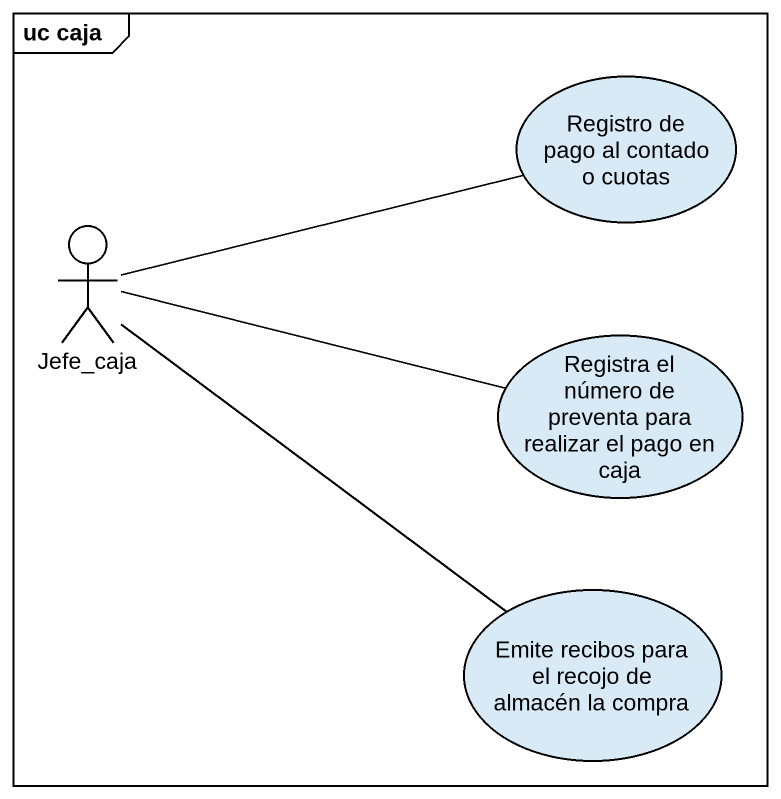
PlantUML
@startuml
mainframe uc caja
usecase "Registro de pago al contado o cuotas" as Registro_de_pago_al_contado
actor Jefe_caja
usecase "Registra el número de preventa para realizar el pago en caja" as Registra_el_número_de
usecase "Emite recibos para el recojo de almacén la compra" as Emite_recibos_para_el
Jefe_caja -right- Registro_de_pago_al_contado
Jefe_caja -right- Registra_el_número_de
Jefe_caja -- Emite_recibos_para_el
@enduml
